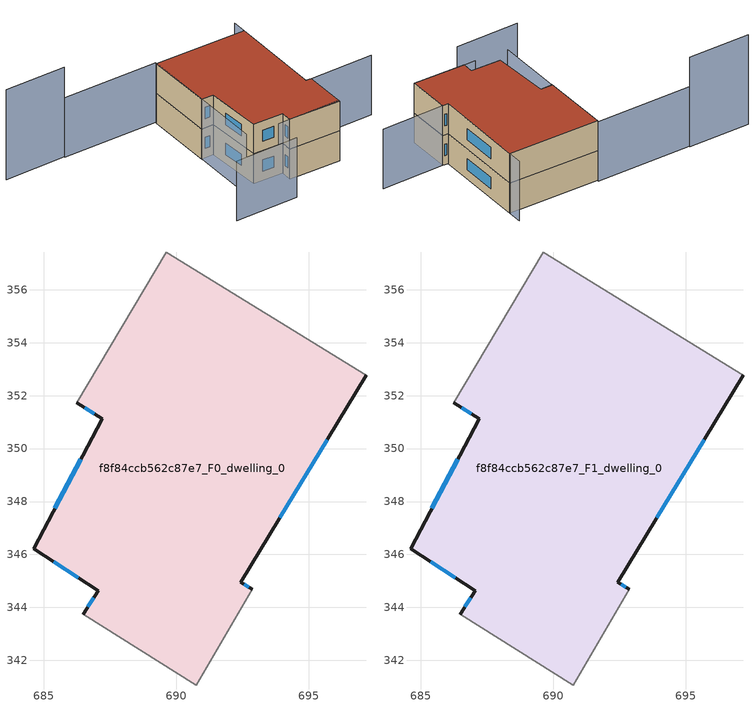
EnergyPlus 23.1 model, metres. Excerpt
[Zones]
f8f84ccb562c87e7_F0_dwelling_0
 floor ground (EU_floor_Construction): 697.18,352.77 692.43,344.95 692.87,344.68 690.74,341.07 686.49,343.75 687.05,344.64 684.61,346.21 687.2,351.13 686.23,351.74 689.63,357.43 z0
 wall outside (EU_wall_Construction): 686.23,351.74 687.2,351.13 684.61,346.21 687.05,344.64 686.49,343.75 / 692.87,344.68 692.43,344.95 697.18,352.77 z0:3
 wall adiabatic (EU_wall_Construction): 697.18,352.77 689.63,357.43 686.23,351.74 / 686.49,343.75 690.74,341.07 692.87,344.68 z0:3
 window (EU_Window_Construction): 685.37,345.72 686.29,345.13 / 686.39,349.6 685.42,347.74 / 686.54,351.55 686.9,351.32 / 693.91,347.39 695.7,350.34 / 692.73,344.76 692.57,344.87 / 686.87,344.36 686.66,344.02 z0.93:2.07
f8f84ccb562c87e7_F1_dwelling_0
 floor to f8f84ccb562c87e7_F0_dwelling_0 (EU_floor_Construction): 697.18,352.77 692.43,344.95 692.87,344.68 690.74,341.07 686.49,343.75 687.05,344.64 684.61,346.21 687.2,351.13 686.23,351.74 689.63,357.43 z3
 wall outside (EU_wall_Construction): 686.23,351.74 687.2,351.13 684.61,346.21 687.05,344.64 686.49,343.75 / 692.87,344.68 692.43,344.95 697.18,352.77 z3:6
 wall adiabatic (EU_wall_Construction): 697.18,352.77 689.63,357.43 686.23,351.74 / 686.49,343.75 690.74,341.07 692.87,344.68 z3:6
 window (EU_Window_Construction): 685.37,345.72 686.29,345.13 / 686.39,349.6 685.42,347.74 / 686.54,351.55 686.9,351.32 / 693.91,347.39 695.7,350.34 / 692.73,344.76 692.57,344.87 / 686.87,344.36 686.66,344.02 z3.93:5.07
 roof outside (EU_roof_Construction): 692.87,344.68 692.43,344.95 697.18,352.77 689.63,357.43 686.23,351.74 687.2,351.13 684.61,346.21 687.05,344.64 686.49,343.75 690.74,341.07 z6
shading: 676.66,365.41 681.81,362.38 z0:9; 692.87,344.68 698.18,341.56 / 685.51,344.33 690.82,341.2 / 678.87,345.2 684.18,342.08 / 681.75,362.28 689.7,357.54 / 689.7,357.54 682.9,346.15 / 697.92,353.96 697.18,352.77 z0:6
[Building]
EU S2 Campaign: North Axis=0; Terrain=City; Solar Distribution=FullExterior
[Site:Location]
Montreal-Trudeau.Intl.AP: Latitude=45.4667; Longitude=-73.75; Time Zone=-5; Elevation=36
[SizingPeriod:WeatherFileDays]
AnnualSizingPeriod: Begin Month=1; Begin Day of Month=1; End Month=12; End Day of Month=31; Day of Week for Start Day=Monday; Use Weather File Daylight Saving Period=No; Use Weather File Rain and Snow Indicators=No
[MATERIAL]
EU_InternalMass_Material: Roughness=MediumRough; Thickness=0.1; Conductivity=1; Density=1800; Specific Heat=900; Thermal Absorptance=0.9; Solar Absorptance=0.7; Visible Absorptance=0.7
[MATERIAL:NOMASS] Roughness=MediumRough; Thermal Absorptance=0.9; Solar Absorptance=0.7; Visible Absorptance=0.7
Name | Thermal Resistance
EU_wall_NoMass; EU_floor_NoMass | 1.51479
EU_roof_NoMass | 2.84114
[WINDOWMATERIAL:SIMPLEGLAZINGSYSTEM]
EU_Window_SimpleGlazing: UFactor=3.53504; Solar Heat Gain Coefficient=0.8; Visible Transmittance=0.8
[CONSTRUCTION]
EU_wall_Construction: EU_wall_NoMass
EU_roof_Construction: EU_roof_NoMass
EU_floor_Construction: EU_floor_NoMass
EU_Window_Construction: EU_Window_SimpleGlazing
EU_InternalMass_Construction: EU_InternalMass_Material
[ZONE] Type=1; Multiplier=1; Ceiling Height=autocalculate; Volume=323.206; Floor Area=autocalculate; Part of Total Floor Area=Yes
f8f84ccb562c87e7_F0_dwelling_0; f8f84ccb562c87e7_F1_dwelling_0
[INTERNALMASS] Construction=EU_InternalMass_Construction; Surface Area=107.735
Name | Zone or ZoneList
f8f84ccb562c87e7_F0_dwelling_0_EU_InternalMass | f8f84ccb562c87e7_F0_dwelling_0
f8f84ccb562c87e7_F1_dwelling_0_EU_InternalMass | f8f84ccb562c87e7_F1_dwelling_0
[OTHEREQUIPMENT] Fuel Type=Electricity; Design Level Calculation Method=Watts/Area; Power per Zone Floor Area=1; Fraction Latent=0; Fraction Radiant=0; Fraction Lost=0; Carbon Dioxide Generation Rate=0; EndUse Subcategory=EU_Step8_InternalGains
Name | Zone or ZoneList or Space or SpaceList | Schedule
EU_Step8_InternalGain_f8f84ccb562c87e7_F0_dwelling_0_f000 | f8f84ccb562c87e7_F0_dwelling_0 | EU_Step8_GainSchedule_f8f84ccb562c87e7_F0_dwelling_0_f000
EU_Step8_InternalGain_f8f84ccb562c87e7_F1_dwelling_0_f000 | f8f84ccb562c87e7_F1_dwelling_0 | EU_Step8_GainSchedule_f8f84ccb562c87e7_F1_dwelling_0_f000
[ZONEVENTILATION:DESIGNFLOWRATE] Schedule=EU_AlwaysOn; Design Flow Rate Calculation Method=AirChanges/Hour; Air Changes per Hour=0.775154; Ventilation Type=Natural; Fan Pressure Rise=0; Fan Total Efficiency=1; Constant Term Coefficient=1; Temperature Term Coefficient=0; Velocity Term Coefficient=0; Velocity Squared Term Coefficient=0; Minimum Indoor Temperature=-100; Maximum Indoor Temperature=100; Delta Temperature=-100; Minimum Outdoor Temperature=-100; Maximum Outdoor Temperature=100; Maximum Wind Speed=40
Name | Zone or ZoneList or Space or SpaceList
EU_ConstantAir_f8f84ccb562c87e7_F0_dwelling_0 | f8f84ccb562c87e7_F0_dwelling_0
EU_ConstantAir_f8f84ccb562c87e7_F1_dwelling_0 | f8f84ccb562c87e7_F1_dwelling_0
[HVACTEMPLATE:THERMOSTAT] Constant Heating Setpoint=20; Constant Cooling Setpoint=50
EU_HeatOnly_f8f84ccb562c87e7_F0_dwelling_0; EU_HeatOnly_f8f84ccb562c87e7_F1_dwelling_0
[HVACTEMPLATE:ZONE:IDEALLOADSAIRSYSTEM] System Availability Schedule=EU_AlwaysOn; Maximum Heating Supply Air Temperature=50; Minimum Cooling Supply Air Temperature=13; Maximum Heating Supply Air Humidity Ratio=0.0156; Minimum Cooling Supply Air Humidity Ratio=0.0077; Heating Limit=NoLimit; Cooling Limit=NoLimit; Heating Availability Schedule=EU_AlwaysOn; Cooling Availability Schedule=EU_CoolingOff; Dehumidification Control Type=ConstantSensibleHeatRatio; Cooling Sensible Heat Ratio=0.7; Dehumidification Setpoint=60; Humidification Control Type=None; Humidification Setpoint=30; Outdoor Air Method=None; Outdoor Air Flow Rate per Person=0.00944; Outdoor Air Flow Rate per Zone Floor Area=0; Outdoor Air Flow Rate per Zone=0; Demand Controlled Ventilation Type=None; Outdoor Air Economizer Type=NoEconomizer; Heat Recovery Type=None; Sensible Heat Recovery Effectiveness=0.7; Latent Heat Recovery Effectiveness=0.65
Name | Template Thermostat
f8f84ccb562c87e7_F0_dwelling_0 | EU_HeatOnly_f8f84ccb562c87e7_F0_dwelling_0
f8f84ccb562c87e7_F1_dwelling_0 | EU_HeatOnly_f8f84ccb562c87e7_F1_dwelling_0
[SIZING:ZONE] Zone Cooling Design Supply Air Temperature Input Method=SupplyAirTemperature; Zone Cooling Design Supply Air Temperature=13; Zone Heating Design Supply Air Temperature Input Method=SupplyAirTemperature; Zone Heating Design Supply Air Temperature=50; Zone Cooling Design Supply Air Humidity Ratio=0.008; Zone Heating Design Supply Air Humidity Ratio=0.008; Cooling Design Air Flow Method=DesignDay; Cooling Design Air Flow Rate=0; Cooling Minimum Air Flow per Zone Floor Area=0.000762; Cooling Minimum Air Flow=0; Cooling Minimum Air Flow Fraction=0.2; Heating Design Air Flow Method=DesignDay; Heating Design Air Flow Rate=0; Heating Maximum Air Flow per Zone Floor Area=0.002032; Heating Maximum Air Flow=0.141576; Heating Maximum Air Flow Fraction=0.3; Account for Dedicated Outdoor Air System=No; Dedicated Outdoor Air System Control Strategy=NeutralSupplyAir; Dedicated Outdoor Air Low Setpoint Temperature for Design=autosize; Dedicated Outdoor Air High Setpoint Temperature for Design=autosize; Zone Load Sizing Method=Sensible Load Only No Latent Load; Zone Latent Cooling Design Supply Air Humidity Ratio Input Method=HumidityRatioDifference; Zone Cooling Design Supply Air Humidity Ratio Difference=0.005; Zone Latent Heating Design Supply Air Humidity Ratio Input Method=HumidityRatioDifference; Zone Humidification Design Supply Air Humidity Ratio Difference=0.005
f8f84ccb562c87e7_F0_dwelling_0; f8f84ccb562c87e7_F1_dwelling_0
[SCHEDULE:CONSTANT]
Name | Hourly Value
EU_AlwaysOn | 1
EU_CoolingOff | 0
[SCHEDULE:FILE] Column Number=1; Rows to Skip at Top=0; Number of Hours of Data=8760; Column Separator=Comma; Interpolate to Timestep=No; Minutes per Item=60; Adjust Schedule for Daylight Savings=Yes
Name | File
EU_Step8_GainSchedule_f8f84ccb562c87e7_F0_dwelling_0_f000 | ../../schedules/f8f84ccb562c87e7/f8f84ccb562c87e7_F0_dwelling_0_f000_gain.csv
EU_Step8_GainSchedule_f8f84ccb562c87e7_F1_dwelling_0_f000 | ../../schedules/f8f84ccb562c87e7/f8f84ccb562c87e7_F1_dwelling_0_f000_gain.csv
